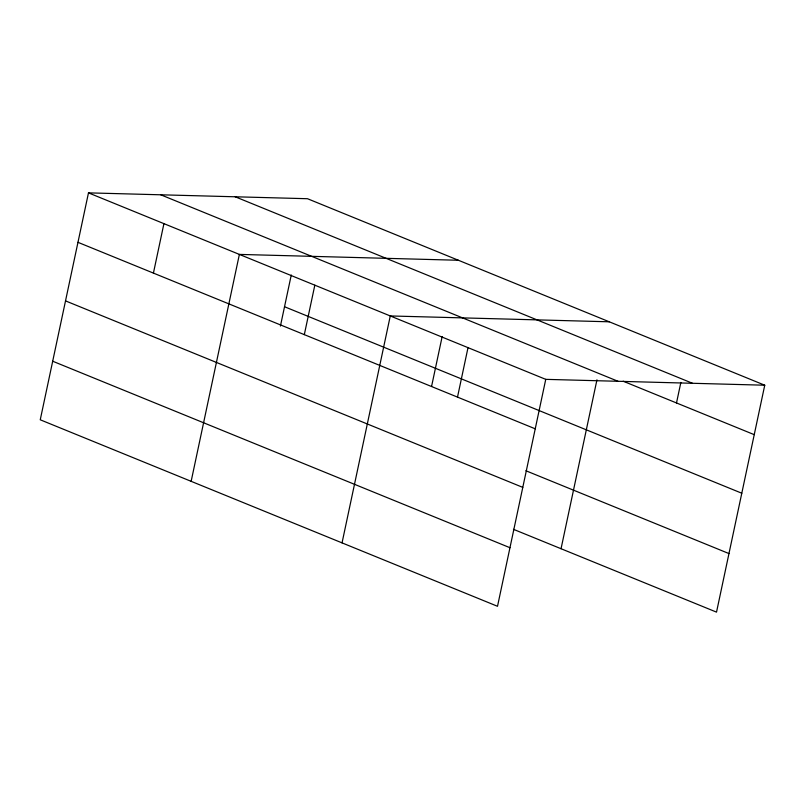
<?xml version="1.0" encoding="UTF-8"?>
<svg xmlns="http://www.w3.org/2000/svg" width="805" height="805" viewBox="0 0 805 805"><rect width="100%" height="100%" fill="white"/><g stroke="black" fill="none" stroke-linecap="round" stroke-linejoin="round"><path stroke-width="1.21" d="M764.75 385.213L307.49 198.714L88.48 192.868L40.25 419.787L497.51 606.286L545.75 379.356L764.75 385.213L716.52 612.132L513.459 529.318M153.423 273.096L163.928 223.639M191.147 481.33L239.377 254.41L458.387 260.257M280.422 326.045L291.269 275.008M304.32 334.639L314.825 285.181M342.045 542.872L390.274 315.952L609.284 321.799M431.581 386.38L442.166 336.55M457.502 397.107L468.007 347.659M561.045 548.728L596.958 379.799M676.502 402.963L680.859 382.456M235.221 196.792L692.481 383.281M623.13 381.188L754.235 434.66M160.758 194.8L618.019 381.288M88.48 192.868L545.75 379.356M284.527 306.735L741.787 493.224M77.974 242.325L535.234 428.813M525.907 470.754L728.968 553.568M65.527 300.889L522.787 487.377M52.697 361.224L509.957 547.712"/></g></svg>
